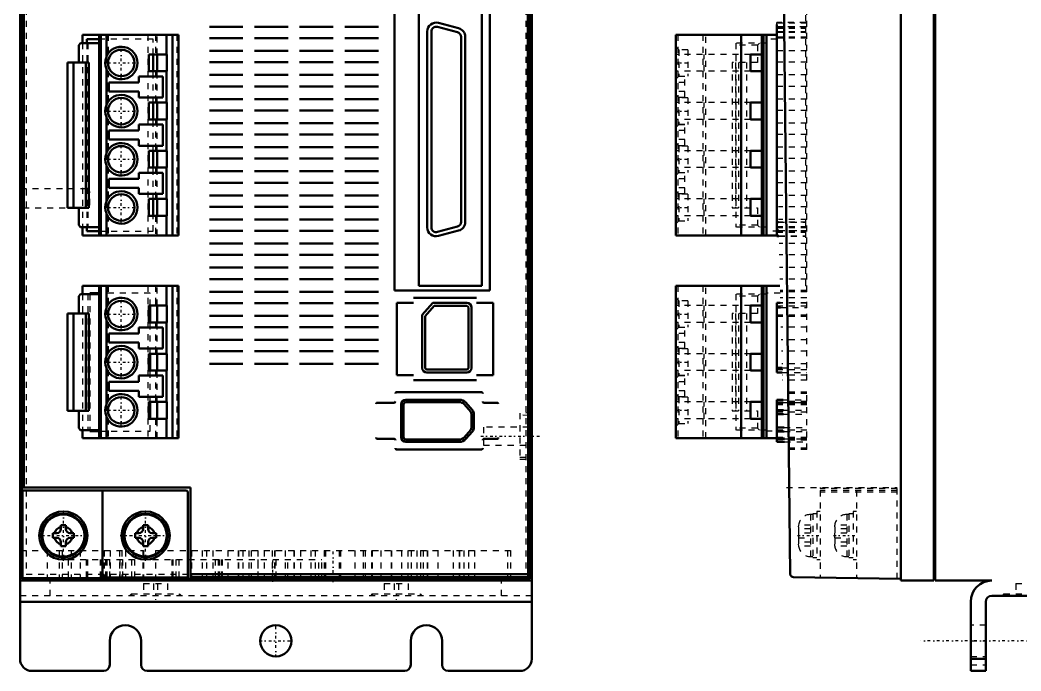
# Model space of a CAD drawing. Header units: millimetres. Extents: x 0 to 333, y 0 to 444.
# Drawn here: x 0 to 166.3, y 246.1 to 354.2 of the extents above; entities that cross this region are included whole.
import ezdxf

# ---------------------------------------------------------------- set-up
doc = ezdxf.new("R2010")
doc.units = ezdxf.units.MM
doc.linetypes.add('Center', pattern=[1.5, 0.45, -0.5, 0.05, -0.5])
doc.linetypes.add('Dashed', pattern=[2, 1, -1])
for name, color, linetype, lineweight in [('AM_4', 7, 'Continuous', 50), ('AM_6', 2, 'Continuous', 35), ('AM_7', 7, 'Center', 25), ('AM_9', 6, 'Dashed', 25)]:
    doc.layers.add(name, color=color, linetype=linetype, lineweight=lineweight)

# ---------------------------------------------------------------- blocks, each defined once
blk = doc.blocks.new('3_MEDLN83SF_0_in_MEDLN83SF_1100')
at = {"layer": 'AM_4'}
for p, q in [((0, 442.09), (0, 248.09)), ((85, 442.09), (85, 248.09)), ((0.3, 428.79), (0.3, 261.38)), ((84.7, 428.79), (84.7, 261.38)), ((0.63, 276.58), (0.64, 403.65)), ((84.36, 403.65), (84.38, 262.17)), ((62.22, 309.29), (62.22, 362.81)), ((78.02, 362.81), (78.02, 309.29)), ((66.25, 362.04), (66.25, 310.04)), ((76.7, 310.04), (76.7, 362.04)), ((37.02, 353.09), (31.45, 353.09)), ((44.52, 353.09), (38.95, 353.09)), ((52.02, 353.09), (46.45, 353.09)), ((59.52, 353.09), (53.95, 353.09)), ((72.67, 352.17), (69.35, 353.07)), ((72.86, 352.84), (69.5, 353.74)), ((10.4, 351.74), (10.4, 350.36)), ((10.4, 351.74), (26.35, 351.74)), ((11.1, 351.04), (11.1, 350.36)), ((13.15, 351.04), (11.1, 351.04)), ((13.15, 351.74), (13.15, 318.44)), ((13.45, 351.74), (13.45, 318.44)), ((14.35, 351.74), (14.35, 348.05)), ((24.33, 351.74), (24.33, 348.49)), ((25.33, 351.74), (25.33, 318.44)), ((26.35, 351.74), (26.35, 318.44)), ((31.45, 351.19), (37.02, 351.19)), ((38.95, 351.19), (44.52, 351.19)), ((46.45, 351.19), (52.02, 351.19)), ((53.95, 351.19), (59.52, 351.19)), ((67.65, 352.32), (67.65, 319.76)), ((68.34, 352.29), (68.34, 319.78)), ((73.26, 320.67), (73.26, 351.4)), ((73.95, 320.66), (73.95, 351.42)), ((9.75, 350.06), (10.05, 350.36)), ((9.75, 347.16), (9.75, 350.06)), ((10.05, 350.36), (13.15, 350.36)), ((24.38, 348.49), (21.38, 348.49)), ((21.38, 348.49), (21.38, 345.69)), ((22.1, 345.69), (22.1, 348.49)), ((22.8, 345.69), (22.8, 348.49)), ((24.38, 345.69), (24.38, 348.49)), ((37.02, 349.09), (31.45, 349.09)), ((44.52, 349.09), (38.95, 349.09)), ((52.02, 349.09), (46.45, 349.09)), ((59.52, 349.09), (53.95, 349.09)), ((7.9, 347.16), (7.9, 323.01)), ((11.45, 347.16), (7.9, 347.16)), ((8.9, 347.16), (8.9, 323.01)), ((10.95, 347.16), (10.95, 323.01)), ((11.45, 347.16), (11.45, 323.01)), ((14.35, 346.12), (14.35, 340.05)), ((31.45, 347.19), (37.02, 347.19)), ((38.95, 347.19), (44.52, 347.19)), ((46.45, 347.19), (52.02, 347.19)), ((53.95, 347.19), (59.52, 347.19)), ((23.73, 344.84), (19.73, 344.84)), ((19.73, 344.84), (19.73, 343.84)), ((21.38, 345.69), (24.38, 345.69)), ((23.73, 341.34), (23.73, 344.84)), ((24.33, 345.69), (24.33, 340.49)), ((37.02, 345.09), (31.45, 345.09)), ((44.52, 345.09), (38.95, 345.09)), ((52.02, 345.09), (46.45, 345.09)), ((59.52, 345.09), (53.95, 345.09)), ((19.73, 343.84), (14.73, 343.84)), ((14.73, 343.84), (14.73, 342.34)), ((31.45, 343.19), (37.02, 343.19)), ((38.95, 343.19), (44.52, 343.19)), ((46.45, 343.19), (52.02, 343.19)), ((53.95, 343.19), (59.52, 343.19)), ((14.73, 342.34), (19.73, 342.34)), ((19.73, 342.34), (19.73, 341.34)), ((19.73, 341.34), (23.73, 341.34)), ((37.02, 341.09), (31.45, 341.09)), ((44.52, 341.09), (38.95, 341.09)), ((52.02, 341.09), (46.45, 341.09)), ((59.52, 341.09), (53.95, 341.09)), ((24.38, 340.49), (21.38, 340.49)), ((21.38, 340.49), (21.38, 337.69)), ((22.1, 337.69), (22.1, 340.49)), ((22.8, 337.69), (22.8, 340.49)), ((24.38, 337.69), (24.38, 340.49)), ((14.35, 338.12), (14.35, 332.05)), ((21.38, 337.69), (24.38, 337.69)), ((24.33, 337.69), (24.33, 332.49)), ((31.45, 339.19), (37.02, 339.19)), ((38.95, 339.19), (44.52, 339.19)), ((46.45, 339.19), (52.02, 339.19)), ((53.95, 339.19), (59.52, 339.19)), ((19.73, 336.84), (19.73, 335.84)), ((23.73, 336.84), (19.73, 336.84)), ((23.73, 333.34), (23.73, 336.84)), ((37.02, 337.09), (31.45, 337.09)), ((44.52, 337.09), (38.95, 337.09)), ((52.02, 337.09), (46.45, 337.09)), ((59.52, 337.09), (53.95, 337.09)), ((19.73, 335.84), (14.73, 335.84)), ((14.73, 335.84), (14.73, 334.34)), ((14.73, 334.34), (19.73, 334.34)), ((19.73, 334.34), (19.73, 333.34)), ((31.45, 335.19), (37.02, 335.19)), ((38.95, 335.19), (44.52, 335.19)), ((46.45, 335.19), (52.02, 335.19)), ((53.95, 335.19), (59.52, 335.19)), ((19.73, 333.34), (23.73, 333.34)), ((37.02, 333.09), (31.45, 333.09)), ((44.52, 333.09), (38.95, 333.09)), ((52.02, 333.09), (46.45, 333.09)), ((59.52, 333.09), (53.95, 333.09)), ((24.38, 332.49), (21.38, 332.49)), ((21.38, 332.49), (21.38, 329.69)), ((22.1, 329.69), (22.1, 332.49)), ((22.8, 329.69), (22.8, 332.49)), ((24.38, 329.69), (24.38, 332.49)), ((31.45, 331.19), (37.02, 331.19)), ((38.95, 331.19), (44.52, 331.19)), ((46.45, 331.19), (52.02, 331.19)), ((53.95, 331.19), (59.52, 331.19)), ((14.35, 330.12), (14.35, 324.05)), ((21.38, 329.69), (24.38, 329.69)), ((24.33, 329.69), (24.33, 324.49)), ((14.73, 327.84), (14.73, 326.34)), ((19.73, 327.84), (14.73, 327.84)), ((23.73, 328.84), (19.73, 328.84)), ((19.73, 328.84), (19.73, 327.84)), ((23.73, 325.34), (23.73, 328.84)), ((37.02, 329.09), (31.45, 329.09)), ((44.52, 329.09), (38.95, 329.09)), ((52.02, 329.09), (46.45, 329.09)), ((59.52, 329.09), (53.95, 329.09)), ((14.73, 326.34), (19.73, 326.34)), ((19.73, 326.34), (19.73, 325.34)), ((31.45, 327.19), (37.02, 327.19)), ((38.95, 327.19), (44.52, 327.19)), ((46.45, 327.19), (52.02, 327.19)), ((53.95, 327.19), (59.52, 327.19)), ((19.73, 325.34), (23.73, 325.34)), ((24.38, 324.49), (21.38, 324.49)), ((21.38, 324.49), (21.38, 321.69)), ((22.1, 321.69), (22.1, 324.49)), ((22.8, 321.69), (22.8, 324.49)), ((24.38, 321.69), (24.38, 324.49)), ((37.02, 325.09), (31.45, 325.09)), ((44.52, 325.09), (38.95, 325.09)), ((52.02, 325.09), (46.45, 325.09)), ((59.52, 325.09), (53.95, 325.09)), ((7.9, 323.01), (11.45, 323.01)), ((9.75, 320.11), (9.75, 323.01)), ((31.45, 323.19), (37.02, 323.19)), ((38.95, 323.19), (44.52, 323.19)), ((46.45, 323.19), (52.02, 323.19)), ((53.95, 323.19), (59.52, 323.19)), ((14.35, 322.12), (14.35, 318.44)), ((21.38, 321.69), (24.38, 321.69)), ((24.33, 321.69), (24.33, 318.44)), ((37.02, 321.09), (31.45, 321.09)), ((44.52, 321.09), (38.95, 321.09)), ((52.02, 321.09), (46.45, 321.09)), ((59.52, 321.09), (53.95, 321.09)), ((10.05, 319.81), (9.75, 320.11)), ((13.15, 319.81), (10.05, 319.81)), ((10.4, 319.81), (10.4, 318.44)), ((11.1, 319.81), (11.1, 319.14)), ((69.35, 319.01), (72.67, 319.9)), ((69.5, 318.34), (72.86, 319.24)), ((10.4, 318.44), (26.35, 318.44)), ((11.1, 319.14), (13.15, 319.14)), ((31.45, 319.19), (37.02, 319.19)), ((38.95, 319.19), (44.52, 319.19)), ((46.45, 319.19), (52.02, 319.19)), ((53.95, 319.19), (59.52, 319.19)), ((37.02, 317.09), (31.45, 317.09)), ((44.52, 317.09), (38.95, 317.09)), ((52.02, 317.09), (46.45, 317.09)), ((59.52, 317.09), (53.95, 317.09)), ((31.45, 315.19), (37.02, 315.19)), ((38.95, 315.19), (44.52, 315.19)), ((46.45, 315.19), (52.02, 315.19)), ((53.95, 315.19), (59.52, 315.19)), ((37.02, 313.09), (31.45, 313.09)), ((44.52, 313.09), (38.95, 313.09)), ((52.02, 313.09), (46.45, 313.09)), ((59.52, 313.09), (53.95, 313.09)), ((31.45, 311.19), (37.02, 311.19)), ((38.95, 311.19), (44.52, 311.19)), ((46.45, 311.19), (52.02, 311.19)), ((53.95, 311.19), (59.52, 311.19)), ((10.4, 310.04), (10.4, 308.66)), ((10.4, 310.04), (26.35, 310.04)), ((13.15, 310.04), (13.15, 284.74)), ((13.45, 310.04), (13.45, 284.74)), ((14.35, 310.04), (14.35, 306.35)), ((24.33, 310.04), (24.33, 306.79)), ((25.33, 310.04), (25.33, 284.74)), ((26.35, 310.04), (26.35, 284.74)), ((78.02, 309.29), (62.22, 309.29)), ((66.25, 310.04), (76.7, 310.04)), ((9.75, 308.36), (10.05, 308.66)), ((9.75, 305.46), (9.75, 308.36)), ((10.05, 308.66), (13.15, 308.66)), ((11.6, 308.84), (11.6, 308.66)), ((11.6, 308.84), (13.15, 308.84)), ((37.02, 309.09), (31.45, 309.09)), ((44.52, 309.09), (38.95, 309.09)), ((52.02, 309.09), (46.45, 309.09)), ((59.52, 309.09), (53.95, 309.09)), ((65.35, 308.09), (75.8, 308.09)), ((24.38, 306.79), (21.38, 306.79)), ((21.38, 306.79), (21.38, 303.99)), ((21.6, 303.99), (21.6, 306.79)), ((22.8, 303.99), (22.8, 306.79)), ((24.38, 303.99), (24.38, 306.79)), ((31.45, 307.19), (37.02, 307.19)), ((38.95, 307.19), (44.52, 307.19)), ((46.45, 307.19), (52.02, 307.19)), ((53.95, 307.19), (59.52, 307.19)), ((62.57, 295.24), (62.57, 307.24)), ((62.57, 307.24), (65.35, 307.24)), ((68.57, 307.24), (66.8, 305.23)), ((68.8, 306.74), (67.3, 305.04)), ((74.2, 307.24), (68.57, 307.24)), ((74.2, 306.74), (68.8, 306.74)), ((74.5, 296.44), (74.5, 306.44)), ((75, 296.44), (75, 306.44)), ((75.8, 307.24), (78.57, 307.24)), ((78.57, 307.24), (78.57, 295.24)), ((7.9, 305.46), (7.9, 289.31)), ((11.45, 305.46), (7.9, 305.46)), ((8.9, 305.46), (8.9, 289.31)), ((10.95, 305.46), (10.95, 289.31)), ((11.45, 305.46), (11.45, 289.31)), ((14.35, 304.42), (14.35, 298.35)), ((37.02, 305.09), (31.45, 305.09)), ((44.52, 305.09), (38.95, 305.09)), ((52.02, 305.09), (46.45, 305.09)), ((59.52, 305.09), (53.95, 305.09)), ((66.8, 305.23), (66.8, 296.44)), ((67.3, 305.04), (67.3, 296.44)), ((23.73, 303.14), (19.73, 303.14)), ((19.73, 303.14), (19.73, 302.14)), ((21.38, 303.99), (24.38, 303.99)), ((23.73, 299.64), (23.73, 303.14)), ((24.33, 303.99), (24.33, 298.79)), ((31.45, 303.19), (37.02, 303.19)), ((38.95, 303.19), (44.52, 303.19)), ((46.45, 303.19), (52.02, 303.19)), ((53.95, 303.19), (59.52, 303.19)), ((19.73, 302.14), (14.73, 302.14)), ((14.73, 302.14), (14.73, 300.64)), ((37.02, 301.09), (31.45, 301.09)), ((44.52, 301.09), (38.95, 301.09)), ((52.02, 301.09), (46.45, 301.09)), ((59.52, 301.09), (53.95, 301.09)), ((14.73, 300.64), (19.73, 300.64)), ((19.73, 300.64), (19.73, 299.64)), ((19.73, 299.64), (23.73, 299.64)), ((24.38, 298.79), (21.38, 298.79)), ((21.38, 298.79), (21.38, 295.99)), ((21.6, 295.99), (21.6, 298.79)), ((22.8, 295.99), (22.8, 298.79)), ((24.38, 295.99), (24.38, 298.79)), ((31.45, 299.19), (37.02, 299.19)), ((38.95, 299.19), (44.52, 299.19)), ((46.45, 299.19), (52.02, 299.19)), ((53.95, 299.19), (59.52, 299.19)), ((14.35, 296.42), (14.35, 290.35)), ((21.38, 295.99), (24.38, 295.99)), ((24.33, 295.99), (24.33, 290.79)), ((37.02, 297.09), (31.45, 297.09)), ((44.52, 297.09), (38.95, 297.09)), ((52.02, 297.09), (46.45, 297.09)), ((59.52, 297.09), (53.95, 297.09)), ((67.6, 296.14), (74.2, 296.14)), ((23.73, 295.14), (19.73, 295.14)), ((19.73, 295.14), (19.73, 294.14)), ((23.73, 291.64), (23.73, 295.14)), ((65.35, 295.24), (62.57, 295.24)), ((75.8, 294.39), (65.35, 294.39)), ((67.6, 295.64), (74.2, 295.64)), ((78.57, 295.24), (75.8, 295.24)), ((19.73, 294.14), (14.73, 294.14)), ((14.73, 294.14), (14.73, 292.64)), ((14.73, 292.64), (19.73, 292.64)), ((19.73, 292.64), (19.73, 291.64)), ((19.73, 291.64), (23.73, 291.64)), ((62.55, 292.39), (76.66, 292.39)), ((73, 291.14), (64.1, 291.14)), ((7.9, 289.31), (11.45, 289.31)), ((9.75, 286.41), (9.75, 289.31)), ((24.38, 290.79), (21.38, 290.79)), ((21.38, 290.79), (21.38, 287.99)), ((21.6, 287.99), (21.6, 290.79)), ((22.8, 287.99), (22.8, 290.79)), ((24.38, 287.99), (24.38, 290.79)), ((59.35, 290.64), (62.15, 290.64)), ((63.3, 290.34), (63.3, 284.94)), ((63.7, 290.34), (63.7, 284.94)), ((73, 290.74), (64.1, 290.74)), ((74.86, 289.12), (73.75, 290.39)), ((75.17, 289.39), (74.05, 290.66)), ((77.06, 290.64), (79.25, 290.64)), ((14.35, 288.42), (14.35, 284.74)), ((21.38, 287.99), (24.38, 287.99)), ((24.33, 287.99), (24.33, 284.74)), ((75, 286.51), (75, 288.76)), ((75.4, 286.51), (75.4, 288.76)), ((10.05, 286.11), (9.75, 286.41)), ((13.15, 286.11), (10.05, 286.11)), ((10.4, 286.11), (10.4, 284.74)), ((11.6, 285.94), (11.6, 286.11)), ((73.75, 284.88), (74.86, 286.15)), ((10.4, 284.74), (26.35, 284.74)), ((11.6, 285.94), (13.15, 285.94)), ((62.15, 284.64), (59.35, 284.64)), ((64.1, 284.54), (73, 284.54)), ((74.05, 284.62), (75.17, 285.89)), ((79.25, 284.64), (77.06, 284.64)), ((76.66, 282.89), (62.55, 282.89)), ((64.1, 284.14), (73, 284.14)), ((0.31, 276.58), (28.32, 276.58)), ((0.31, 276.58), (0.31, 276.08)), ((27.56, 276.08), (0.31, 276.08)), ((0.43, 276.08), (0.43, 261.51)), ((13.71, 276.08), (13.71, 261.51)), ((28.32, 276.58), (28.32, 261.39)), ((27.86, 261.39), (27.86, 275.78)), ((6.8, 270.33), (6.8, 269.68)), ((7.6, 270.33), (6.8, 270.33)), ((7.6, 269.68), (7.6, 270.33)), ((20.46, 270.33), (20.46, 269.68)), ((21.26, 270.33), (20.46, 270.33)), ((21.26, 269.68), (21.26, 270.33)), ((6.1, 268.98), (5.45, 268.98)), ((5.45, 268.98), (5.45, 268.18)), ((5.45, 268.18), (6.1, 268.18)), ((8.95, 268.98), (8.3, 268.98)), ((8.3, 268.18), (8.95, 268.18)), ((8.95, 268.18), (8.95, 268.98)), ((19.76, 268.98), (19.11, 268.98)), ((19.11, 268.98), (19.11, 268.18)), ((19.11, 268.18), (19.76, 268.18)), ((22.61, 268.98), (21.96, 268.98)), ((21.96, 268.18), (22.61, 268.18)), ((22.61, 268.18), (22.61, 268.98)), ((6.8, 267.48), (6.8, 266.83)), ((6.8, 266.83), (7.6, 266.83)), ((7.6, 266.83), (7.6, 267.48)), ((20.46, 267.48), (20.46, 266.83)), ((20.46, 266.83), (21.26, 266.83)), ((21.26, 266.83), (21.26, 267.48)), ((85, 261.09), (0, 261.09)), ((0.3, 261.38), (0.43, 261.51)), ((84.7, 261.38), (0.3, 261.38)), ((0.43, 261.51), (13.71, 261.51)), ((13.71, 261.62), (27.86, 261.62)), ((27.86, 261.39), (28.32, 261.39)), ((84.38, 262.17), (28.32, 262.17)), ((84.39, 261.69), (28.32, 261.69)), ((84.39, 261.69), (84.7, 261.38)), ((85, 257.59), (0, 257.59)), ((14.9, 247.09), (14.9, 251.09)), ((20.1, 251.09), (20.1, 247.09)), ((64.9, 247.09), (64.9, 251.09)), ((70.1, 251.09), (70.1, 247.09)), ((13.9, 246.09), (2, 246.09)), ((63.9, 246.09), (21.1, 246.09)), ((83, 246.09), (71.1, 246.09))]:
    blk.add_line(p, q, dxfattribs=at)
for points in [[(62.35, 292.19), (62.36, 292.25), (62.39, 292.31), (62.44, 292.36), (62.51, 292.38), (62.55, 292.39)], [(76.66, 292.39), (76.73, 292.38), (76.79, 292.34), (76.83, 292.29), (76.86, 292.23), (76.86, 292.19)], [(59.15, 290.44), (59.16, 290.5), (59.19, 290.56), (59.24, 290.61), (59.31, 290.63), (59.35, 290.64)], [(62.35, 290.84), (62.34, 290.77), (62.31, 290.71), (62.26, 290.67), (62.19, 290.64), (62.15, 290.64)], [(77.06, 290.64), (77, 290.65), (76.94, 290.68), (76.89, 290.73), (76.87, 290.79), (76.86, 290.84)], [(79.25, 290.64), (79.32, 290.63), (79.37, 290.59), (79.42, 290.54), (79.45, 290.48), (79.45, 290.44)], [(59.35, 284.64), (59.28, 284.65), (59.23, 284.68), (59.18, 284.73), (59.15, 284.79), (59.15, 284.84)], [(62.15, 284.64), (62.22, 284.63), (62.27, 284.59), (62.32, 284.54), (62.35, 284.48), (62.35, 284.44)], [(76.86, 284.44), (76.87, 284.5), (76.91, 284.56), (76.96, 284.61), (77.02, 284.63), (77.06, 284.64)], [(79.45, 284.84), (79.44, 284.77), (79.41, 284.71), (79.36, 284.67), (79.29, 284.64), (79.25, 284.64)], [(62.55, 282.89), (62.48, 282.9), (62.43, 282.93), (62.38, 282.98), (62.35, 283.04), (62.35, 283.09)], [(76.86, 283.09), (76.85, 283.02), (76.82, 282.96), (76.77, 282.92), (76.71, 282.89), (76.66, 282.89)], [(84.38, 262.17), (84.38, 262.13), (84.38, 262.08), (84.38, 262.04), (84.38, 262), (84.38, 261.96), (84.38, 261.92), (84.39, 261.89), (84.39, 261.85), (84.39, 261.82), (84.39, 261.8), (84.39, 261.77), (84.39, 261.75), (84.39, 261.73), (84.39, 261.72), (84.39, 261.71), (84.39, 261.7), (84.39, 261.69), (84.39, 261.69)]]:
    blk.add_lwpolyline(points, dxfattribs=at)
for centre, radius in [((16.82, 347.08), 2.2), ((16.82, 339.08), 2.2), ((16.82, 331.08), 2.2), ((16.82, 323.08), 2.2), ((16.82, 305.38), 2.2), ((16.82, 297.38), 2.2), ((16.82, 289.38), 2.2), ((7.2, 268.58), 4), ((7.2, 268.58), 3.62), ((7.2, 268.58), 3.5), ((20.86, 268.58), 4), ((20.86, 268.58), 3.62), ((20.86, 268.58), 3.5), ((42.5, 251.09), 2.6)]:
    blk.add_circle(centre, radius, dxfattribs=at)
for centre, radius, start, end in [((69.12, 352.32), 1.47, 75, 180), ((69.14, 352.29), 0.8, 75, 180), ((72.48, 351.42), 1.47, 0, 75), ((72.46, 351.4), 0.8, 0, 75), ((16.82, 347.08), 2.7, 203.9254, 156.0746), ((16.82, 347.08), 2.65, 158.6416, 201.3584), ((16.82, 339.08), 2.7, 203.9254, 156.0746), ((16.82, 339.08), 2.65, 158.6416, 201.3584), ((16.82, 331.08), 2.7, 203.9254, 156.0746), ((16.82, 331.08), 2.65, 158.6416, 201.3584), ((16.82, 323.08), 2.7, 203.9254, 156.0746), ((16.82, 323.08), 2.65, 158.6416, 201.3584), ((69.12, 319.76), 1.47, 180, 285), ((69.14, 319.78), 0.8, 180, 285), ((72.46, 320.67), 0.8, 285, 0), ((72.48, 320.66), 1.47, 285, 0), ((16.82, 305.38), 2.7, 203.9254, 156.0746), ((16.82, 305.38), 2.65, 158.6416, 201.3584), ((74.2, 306.44), 0.8, 0, 90), ((74.2, 306.44), 0.3, 0, 90), ((16.82, 297.38), 2.7, 203.9254, 156.0746), ((16.82, 297.38), 2.65, 158.6416, 201.3584), ((67.6, 296.44), 0.8, 180, 270), ((67.6, 296.44), 0.3, 180, 270), ((74.2, 296.44), 0.3, 270, 0), ((74.2, 296.44), 0.8, 270, 0), ((16.82, 289.38), 2.7, 203.9254, 156.0746), ((64.1, 290.34), 0.8, 90, 180), ((73, 289.74), 1.4, 41.159, 90), ((16.82, 289.38), 2.65, 158.6416, 201.3584), ((64.1, 290.34), 0.4, 90, 180), ((73, 289.74), 1, 41.159, 90), ((74.45, 288.76), 0.95, 0, 41.159), ((74.45, 288.76), 0.55, 0, 41.159), ((74.45, 286.51), 0.55, 318.841, 0), ((74.45, 286.51), 0.95, 318.841, 0), ((64.1, 284.94), 0.8, 180, 270), ((64.1, 284.94), 0.4, 180, 270), ((73, 285.54), 1, 270, 318.841), ((73, 285.54), 1.4, 270, 318.841), ((27.56, 275.78), 0.3, 0, 90), ((28.12, 276.38), 0.2, 0, 90), ((7.2, 268.58), 1.5, 105.466, 164.534), ((6.1, 269.68), 0.7, 270, 0), ((7.2, 268.58), 1.5, 15.466, 74.534), ((8.3, 269.68), 0.7, 180, 270), ((20.86, 268.58), 1.5, 105.466, 164.534), ((19.76, 269.68), 0.7, 270, 0), ((20.86, 268.58), 1.5, 15.466, 74.534), ((21.96, 269.68), 0.7, 180, 270), ((7.2, 268.58), 1.5, 195.466, 254.534), ((6.1, 267.48), 0.7, 0, 90), ((8.3, 267.48), 0.7, 90, 180), ((7.2, 268.58), 1.5, 285.466, 344.534), ((20.86, 268.58), 1.5, 195.466, 254.534), ((19.76, 267.48), 0.7, 0, 90), ((21.96, 267.48), 0.7, 90, 180), ((20.86, 268.58), 1.5, 285.466, 344.534), ((17.5, 251.09), 2.6, 0, 180), ((67.5, 251.09), 2.6, 0, 180), ((2, 248.09), 2, 180, 270), ((83, 248.09), 2, 270, 0), ((13.9, 247.09), 1, 270, 0), ((21.1, 247.09), 1, 180, 270), ((63.9, 247.09), 1, 270, 0), ((71.1, 247.09), 1, 180, 270)]:
    blk.add_arc(centre, radius, start, end, dxfattribs=at)
at = {"layer": 'AM_7'}
for p, q in [((16.82, 344.25), (16.82, 349.92)), ((13.98, 347.08), (19.65, 347.08)), ((16.82, 336.25), (16.82, 341.92)), ((13.98, 339.08), (19.65, 339.08)), ((16.82, 328.25), (16.82, 333.92)), ((13.98, 331.08), (19.65, 331.08)), ((16.82, 320.25), (16.82, 325.92)), ((13.98, 323.08), (19.65, 323.08)), ((16.82, 302.55), (16.82, 308.22)), ((13.98, 305.38), (19.65, 305.38)), ((16.82, 294.55), (16.82, 300.22)), ((13.98, 297.38), (19.65, 297.38)), ((16.82, 286.55), (16.82, 292.22)), ((13.98, 289.38), (19.65, 289.38)), ((76.55, 285.09), (86.45, 285.09)), ((7.2, 264.38), (7.2, 272.78)), ((20.86, 264.38), (20.86, 272.78)), ((3, 268.58), (11.4, 268.58)), ((16.66, 268.58), (25.06, 268.58)), ((52, 260.84), (52, 266.34)), ((42.01, 260.91), (42.01, 264.76)), ((22.5, 258.95), (22.5, 257.52)), ((62.5, 258.95), (62.5, 257.52)), ((42.5, 248.36), (42.5, 253.82)), ((39.77, 251.09), (45.23, 251.09))]:
    blk.add_line(p, q, dxfattribs=at)
at = {"layer": 'AM_9'}
for p, q in [((84.5, 429.09), (84.5, 261.09)), ((84.86, 429.09), (84.86, 261.09)), ((1, 428.09), (1, 262.09)), ((84, 428.09), (84, 262.09)), ((22.1, 351.04), (13.15, 351.04)), ((14.65, 351.74), (14.65, 318.44)), ((21.25, 351.74), (21.25, 318.44)), ((22.1, 348.49), (22.1, 351.04)), ((22.51, 351.74), (22.51, 348.49)), ((22.8, 348.49), (22.8, 351.74)), ((26.05, 351.74), (26.05, 318.44)), ((10.4, 350.36), (10.4, 319.81)), ((11.1, 350.36), (11.1, 319.81)), ((11.25, 350.36), (11.25, 319.81)), ((14.35, 348.01), (14.35, 346.15)), ((22.1, 340.49), (22.1, 345.69)), ((22.51, 345.69), (22.51, 340.49)), ((22.8, 340.49), (22.8, 345.69)), ((14.35, 340.01), (14.35, 338.15)), ((22.1, 332.49), (22.1, 337.69)), ((22.51, 337.69), (22.51, 332.49)), ((22.8, 332.49), (22.8, 337.69)), ((14.35, 332.01), (14.35, 330.15)), ((22.1, 324.49), (22.1, 329.69)), ((22.51, 329.69), (22.51, 324.49)), ((22.8, 324.49), (22.8, 329.69)), ((11.07, 326.19), (0.5, 326.19)), ((11.57, 323.49), (11.57, 325.69)), ((0.5, 322.99), (11.07, 322.99)), ((14.35, 324.01), (14.35, 322.15)), ((22.1, 319.14), (22.1, 321.69)), ((22.51, 321.69), (22.51, 318.44)), ((22.8, 318.44), (22.8, 321.69)), ((13.15, 319.14), (22.1, 319.14)), ((14.65, 310.04), (14.65, 284.74)), ((21.25, 310.04), (21.25, 284.74)), ((22.51, 310.04), (22.51, 306.79)), ((22.8, 306.79), (22.8, 310.04)), ((26.05, 310.04), (26.05, 284.74)), ((10.4, 308.66), (10.4, 286.11)), ((11.25, 308.66), (11.25, 286.11)), ((11.6, 308.66), (11.6, 286.11)), ((21.6, 308.84), (13.15, 308.84)), ((21.6, 306.79), (21.6, 308.84)), ((14.35, 306.31), (14.35, 304.45)), ((21.6, 298.79), (21.6, 303.99)), ((22.51, 303.99), (22.51, 298.79)), ((22.8, 298.79), (22.8, 303.99)), ((14.35, 298.31), (14.35, 296.45)), ((21.6, 290.79), (21.6, 295.99)), ((22.51, 295.99), (22.51, 290.79)), ((22.8, 290.79), (22.8, 295.99)), ((14.35, 290.31), (14.35, 288.45)), ((21.6, 285.94), (21.6, 287.99)), ((22.51, 287.99), (22.51, 284.74)), ((22.8, 284.74), (22.8, 287.99)), ((85, 288.96), (83, 288.89)), ((83, 288.89), (83, 281.29)), ((84.5, 288.54), (83, 288.57)), ((85, 288.02), (84.5, 288.54)), ((84.5, 288.54), (84.5, 281.63)), ((84.5, 286.59), (77, 286.59)), ((77, 286.59), (77, 283.59)), ((85, 287.09), (84.5, 286.59)), ((13.15, 285.94), (21.6, 285.94)), ((77, 283.59), (84.5, 283.59)), ((84.5, 283.59), (85, 283.09)), ((83, 281.6), (84.5, 281.63)), ((83, 281.29), (85, 281.22)), ((84.5, 281.63), (85, 282.15)), ((0, 266.09), (20.5, 266.09)), ((4.5, 266.09), (4.5, 261.09)), ((6.5, 266.09), (6.5, 261.09)), ((7, 266.09), (7, 261.09)), ((8.5, 266.09), (8.5, 261.09)), ((10, 266.09), (10, 261.09)), ((14, 266.09), (14, 261.09)), ((15, 266.09), (15, 261.09)), ((16.5, 266.09), (16.5, 261.09)), ((16.9, 266.09), (16.9, 261.09)), ((17.5, 266.09), (17.5, 261.09)), ((20.4, 266.09), (20.4, 261.09)), ((20.5, 266.09), (20.5, 261.09)), ((22.52, 266.09), (22.52, 261.09)), ((22.52, 266.09), (81.48, 266.09)), ((28.53, 261.09), (28.53, 266.09)), ((30.27, 266.09), (30.27, 261.09)), ((31.04, 261.09), (31.04, 266.09)), ((32.04, 266.09), (32.04, 261.09)), ((34.52, 266.09), (34.52, 261.09)), ((36.29, 266.09), (36.29, 261.09)), ((36.29, 261.09), (36.29, 266.09)), ((37.05, 261.09), (37.05, 266.09)), ((38.06, 261.09), (38.06, 266.09)), ((38.4, 266.09), (38.4, 261.09)), ((39.56, 261.09), (39.56, 266.09)), ((40.55, 266.09), (40.55, 261.09)), ((41.9, 266.09), (41.9, 261.09)), ((42.31, 261.09), (42.31, 266.09)), ((42.32, 266.09), (42.32, 261.09)), ((44.09, 261.09), (44.09, 266.09)), ((45.5, 266.09), (45.5, 261.09)), ((45.62, 261.09), (45.62, 266.09)), ((46.61, 266.09), (46.61, 261.09)), ((48.37, 261.09), (48.37, 266.09)), ((49, 266.09), (49, 261.09)), ((50.5, 266.09), (50.5, 261.09)), ((50.75, 266.09), (50.75, 261.09)), ((53, 266.09), (53, 261.09)), ((53.25, 266.09), (53.25, 261.09)), ((55.63, 266.09), (55.63, 261.09)), ((57, 266.09), (57, 261.09)), ((57.39, 261.09), (57.39, 266.09)), ((58.38, 266.09), (58.38, 261.09)), ((58.5, 266.09), (58.5, 261.09)), ((59.91, 266.09), (59.91, 261.09)), ((61.68, 261.09), (61.68, 266.09)), ((61.69, 266.09), (61.69, 261.09)), ((63.45, 261.09), (63.45, 266.09)), ((64.44, 266.09), (64.44, 261.09)), ((65, 266.09), (65, 261.09)), ((65.94, 266.09), (65.94, 261.09)), ((66.5, 266.09), (66.5, 261.09)), ((66.95, 266.09), (66.95, 261.09)), ((67.71, 261.09), (67.71, 266.09)), ((67.71, 266.09), (67.71, 261.09)), ((69.48, 261.09), (69.48, 266.09)), ((71.96, 266.09), (71.96, 261.09)), ((72.96, 266.09), (72.96, 261.09)), ((73, 266.09), (73, 261.09)), ((73.73, 266.09), (73.73, 261.09)), ((74.5, 266.09), (74.5, 261.09)), ((75.47, 266.09), (75.47, 261.09)), ((81, 266.09), (81, 261.09)), ((81.48, 266.09), (81.48, 261.09)), ((8, 264.59), (8, 261.09)), ((8, 264.59), (50.16, 264.59)), ((11, 264.59), (11, 261.09)), ((11.2, 264.59), (11.2, 261.09)), ((11.23, 264.59), (11.23, 261.09)), ((13.3, 264.59), (13.3, 261.09)), ((13.5, 264.59), (13.5, 261.09)), ((13.7, 264.59), (13.7, 261.09)), ((14.19, 264.59), (14.19, 261.09)), ((14.2, 264.59), (14.2, 261.09)), ((14.4, 264.59), (14.4, 261.09)), ((14.88, 264.59), (14.88, 261.09)), ((16.56, 264.59), (16.56, 261.09)), ((17, 264.59), (17, 261.09)), ((18.52, 264.59), (18.52, 261.09)), ((19, 264.59), (19, 261.09)), ((25.2, 264.59), (25.2, 261.09)), ((25.21, 264.59), (25.21, 261.09)), ((25.4, 264.59), (25.4, 261.09)), ((25.9, 264.59), (25.9, 261.09)), ((26.4, 264.59), (26.4, 261.09)), ((32.4, 264.59), (32.4, 261.09)), ((32.9, 264.59), (32.9, 261.09)), ((33.1, 264.59), (33.1, 261.09)), ((33.4, 264.59), (33.4, 261.09)), ((33.6, 264.59), (33.6, 261.09)), ((39.51, 264.59), (39.51, 261.09)), ((42.48, 264.59), (42.48, 261.09)), ((42.5, 264.59), (42.5, 261.09)), ((44.51, 261.09), (44.51, 264.59)), ((49.66, 261.09), (49.66, 264.59)), ((50.16, 261.09), (50.16, 264.59)), ((84, 262.09), (1, 262.09)), ((5, 258.59), (5, 261.09)), ((80, 258.59), (80, 261.09)), ((20.5, 260.59), (20.5, 258.59)), ((20.5, 260.59), (24.5, 260.59)), ((22.15, 260.59), (22.15, 258.59)), ((22.85, 260.59), (22.85, 258.59)), ((24.5, 260.59), (24.5, 258.59)), ((60.5, 260.59), (60.5, 258.59)), ((60.5, 260.59), (64.5, 260.59)), ((62.15, 260.59), (62.15, 258.59)), ((62.85, 260.59), (62.85, 258.59)), ((64.5, 260.59), (64.5, 258.59)), ((85, 258.59), (0, 258.59)), ((18.5, 258.89), (18.2, 258.59)), ((18.5, 258.89), (18.5, 258.59)), ((18.5, 258.89), (26.5, 258.89)), ((26.5, 258.59), (26.5, 258.89)), ((26.8, 258.59), (26.5, 258.89)), ((58.5, 258.89), (58.2, 258.59)), ((58.5, 258.89), (58.5, 258.59)), ((58.5, 258.89), (66.5, 258.89)), ((66.5, 258.59), (66.5, 258.89)), ((66.8, 258.59), (66.5, 258.89))]:
    blk.add_line(p, q, dxfattribs=at)
for centre, start, end in [((0.5, 326.69), 180, 270), ((11.07, 325.69), 0, 90), ((0.5, 322.49), 90, 180), ((11.07, 323.49), 270, 0)]:
    blk.add_arc(centre, 0.5, start, end, dxfattribs=at)
at = {"layer": 'AM_6', "flags": 8}
for tag, p in [('NN', (91.45, 444.09)), ('NT', (91.45, 443.59)), ('NB', (91.45, 443.09)), ('NBSYN', (91.45, 442.59)), ('LINA', (91.45, 442.09)), ('CNSORDERNO', (91.45, 441.59)), ('F', (91.45, 441.09)), ('MC', (91.45, 440.59)), ('COMPANY', (91.45, 439.09)), ('PSV', (91.45, 440.09)), ('ES', (91.45, 439.59))]:
    blk.add_attdef(tag, p, '', height=0.5, dxfattribs=at)
blk = doc.blocks.new('4_MEDLN83SF_2_in_MEDLN83SF_1100')
at = {"layer": 'AM_4'}
for p, q in [((146.32, 429.09), (146.32, 261.09)), ((151.82, 261.09), (151.82, 429.09)), ((152.02, 429.09), (152.02, 261.09)), ((126.39, 403.65), (127.95, 262.17)), ((125.72, 318.29), (125.72, 353.48)), ((108.92, 351.74), (125.72, 351.74)), ((108.92, 351.74), (108.92, 318.44)), ((119.8, 351.74), (119.8, 318.44)), ((123.22, 351.74), (123.22, 318.44)), ((123.52, 351.74), (123.52, 318.44)), ((124.02, 318.44), (124.02, 351.74)), ((125.72, 351.42), (125.72, 351.42)), ((121.35, 345.69), (121.35, 348.49)), ((121.35, 348.49), (123.22, 348.49)), ((123.22, 345.69), (121.35, 345.69)), ((121.35, 337.69), (121.35, 340.49)), ((121.35, 340.49), (123.22, 340.49)), ((123.22, 337.69), (121.35, 337.69)), ((121.35, 329.69), (121.35, 332.49)), ((121.35, 332.49), (123.22, 332.49)), ((123.22, 329.69), (121.35, 329.69)), ((121.35, 321.69), (121.35, 324.49)), ((121.35, 324.49), (123.22, 324.49)), ((123.22, 321.69), (121.35, 321.69)), ((125.72, 320.66), (126.01, 320.66)), ((125.72, 319.24), (126.03, 319.24)), ((108.92, 318.44), (125.72, 318.44)), ((125.72, 318.34), (126.05, 318.34)), ((125.72, 318.29), (126.05, 318.29)), ((108.92, 310.04), (108.92, 284.74)), ((108.92, 310.04), (126.23, 310.04)), ((119.8, 310.04), (119.8, 284.74)), ((123.22, 310.04), (123.22, 284.74)), ((123.52, 310.04), (123.52, 284.74)), ((124.02, 284.74), (124.02, 310.04)), ((121.35, 303.99), (121.35, 306.79)), ((121.35, 306.79), (123.22, 306.79)), ((125.72, 307.24), (126.29, 307.24)), ((125.72, 295.64), (125.72, 307.24)), ((125.72, 306.44), (126.31, 306.44)), ((123.22, 303.99), (121.35, 303.99)), ((121.35, 295.99), (121.35, 298.79)), ((121.35, 298.79), (123.22, 298.79)), ((123.22, 295.99), (121.35, 295.99)), ((125.72, 296.44), (126.59, 296.44)), ((125.72, 295.64), (126.62, 295.64)), ((125.72, 291.14), (126.76, 291.14)), ((125.72, 284.14), (125.72, 291.14)), ((121.35, 287.99), (121.35, 290.79)), ((121.35, 290.79), (123.22, 290.79)), ((125.72, 290.66), (126.78, 290.66)), ((125.72, 289.39), (126.82, 289.39)), ((123.22, 287.99), (121.35, 287.99)), ((125.72, 288.76), (126.84, 288.76)), ((125.72, 286.51), (126.92, 286.51)), ((108.92, 284.74), (125.72, 284.74)), ((125.72, 285.89), (126.94, 285.89)), ((125.72, 284.62), (126.99, 284.62)), ((125.72, 284.14), (127.01, 284.14)), ((128.44, 261.69), (146.32, 261.38)), ((146.32, 261.09), (151.82, 261.09)), ((151.82, 262.09), (152.02, 262.09)), ((152.02, 261.09), (161.42, 261.09)), ((174.92, 258.59), (161.42, 258.59)), ((157.92, 257.59), (157.92, 246.09)), ((160.42, 246.09), (160.42, 257.59)), ((157.92, 248.09), (160.42, 248.09)), ((157.92, 246.09), (160.42, 246.09))]:
    blk.add_line(p, q, dxfattribs=at)
blk.add_lwpolyline([(127.95, 262.17), (127.95, 262.13), (127.96, 262.08), (127.97, 262.04), (127.99, 262), (128.01, 261.96), (128.03, 261.92), (128.05, 261.89), (128.08, 261.85), (128.11, 261.82), (128.15, 261.8), (128.18, 261.77), (128.22, 261.75), (128.26, 261.73), (128.3, 261.72), (128.34, 261.71), (128.39, 261.7), (128.43, 261.69), (128.44, 261.69)], dxfattribs=at)
for radius in [3.5, 1]:
    blk.add_arc((161.42, 257.59), radius, 90, 180, dxfattribs=at)
at = {"layer": 'AM_7'}
for p, q in [((108.82, 347.08), (111.02, 347.08)), ((108.82, 339.08), (111.02, 339.08)), ((108.82, 331.08), (111.02, 331.08)), ((108.82, 323.08), (111.02, 323.08)), ((108.82, 305.38), (111.02, 305.38)), ((108.82, 297.38), (111.02, 297.38)), ((108.82, 289.38), (111.02, 289.38)), ((129.14, 268.58), (133.1, 268.58)), ((135.14, 268.58), (139.1, 268.58)), ((332.54, 251.09), (149.61, 251.09))]:
    blk.add_line(p, q, dxfattribs=at)
at = {"layer": 'AM_9'}
for p, q in [((130.72, 309.09), (130.72, 396.47)), ((130.52, 310.04), (130.52, 362.04)), ((125.72, 353.48), (125.72, 353.79)), ((130.52, 353.79), (125.72, 353.79)), ((125.72, 353.74), (130.52, 353.74)), ((130.72, 353.09), (125.72, 353.09)), ((130.52, 353.09), (125.72, 353.09)), ((125.72, 353.07), (130.52, 353.07)), ((125.72, 352.84), (130.52, 352.84)), ((108.97, 351.74), (108.97, 318.44)), ((109.27, 351.74), (109.27, 318.44)), ((113.42, 351.74), (113.42, 318.44)), ((113.92, 318.44), (113.92, 351.74)), ((119.68, 351.74), (119.68, 318.44)), ((125.72, 351.04), (124.02, 351.04)), ((125.72, 352.32), (130.52, 352.32)), ((125.72, 352.29), (130.52, 352.29)), ((125.72, 352.17), (130.52, 352.17)), ((125.72, 351.42), (130.52, 351.42)), ((125.72, 351.4), (130.52, 351.4)), ((130.72, 351.19), (125.72, 351.19)), ((109.42, 349.28), (108.92, 349.78)), ((110.92, 349.28), (109.42, 349.28)), ((109.42, 349.28), (109.42, 344.88)), ((110.92, 349.28), (110.92, 344.88)), ((118.92, 350.36), (118.92, 319.81)), ((124.02, 350.36), (118.92, 350.36)), ((122.52, 350.06), (118.92, 350.06)), ((122.82, 350.36), (122.52, 350.06)), ((122.52, 350.06), (122.52, 347.16)), ((121.35, 348.49), (108.92, 348.49)), ((113.64, 345.69), (113.64, 348.49)), ((130.72, 349.09), (125.73, 349.09)), ((122.52, 347.16), (118.32, 347.16)), ((118.32, 347.16), (118.32, 323.01)), ((118.82, 347.16), (118.82, 323.01)), ((119.32, 347.16), (119.32, 323.01)), ((120.67, 347.16), (120.67, 323.01)), ((130.72, 347.19), (125.73, 347.19)), ((121.35, 345.69), (108.92, 345.69)), ((108.92, 344.38), (109.42, 344.88)), ((110.42, 344.84), (108.92, 344.84)), ((109.42, 344.88), (110.92, 344.88)), ((110.42, 341.34), (110.42, 344.84)), ((130.72, 345.09), (125.74, 345.09)), ((110.42, 343.84), (108.92, 343.84)), ((130.72, 343.19), (125.75, 343.19)), ((110.42, 342.34), (108.92, 342.34)), ((109.42, 341.28), (108.92, 341.78)), ((110.42, 341.34), (108.92, 341.34)), ((110.92, 341.28), (109.42, 341.28)), ((109.42, 341.28), (109.42, 336.88)), ((110.92, 341.28), (110.92, 336.88)), ((130.72, 341.09), (125.76, 341.09)), ((121.35, 340.49), (108.92, 340.49)), ((113.64, 337.69), (113.64, 340.49)), ((121.35, 337.69), (108.92, 337.69)), ((130.72, 339.19), (125.78, 339.19)), ((108.92, 336.38), (109.42, 336.88)), ((110.42, 336.84), (108.92, 336.84)), ((109.42, 336.88), (110.92, 336.88)), ((110.42, 333.34), (110.42, 336.84)), ((130.72, 337.09), (125.79, 337.09)), ((110.42, 335.84), (108.92, 335.84)), ((110.42, 334.34), (108.92, 334.34)), ((130.72, 335.19), (125.81, 335.19)), ((109.42, 333.28), (108.92, 333.78)), ((110.42, 333.34), (108.92, 333.34)), ((110.92, 333.28), (109.42, 333.28)), ((109.42, 333.28), (109.42, 328.88)), ((110.92, 333.28), (110.92, 328.88)), ((130.72, 333.09), (125.83, 333.09)), ((121.35, 332.49), (108.92, 332.49)), ((113.64, 329.69), (113.64, 332.49)), ((130.72, 331.19), (125.85, 331.19)), ((121.35, 329.69), (108.92, 329.69)), ((108.92, 328.38), (109.42, 328.88)), ((110.42, 328.84), (108.92, 328.84)), ((110.42, 327.84), (108.92, 327.84)), ((109.42, 328.88), (110.92, 328.88)), ((110.42, 325.34), (110.42, 328.84)), ((130.72, 329.09), (125.88, 329.09)), ((110.42, 326.34), (108.92, 326.34)), ((130.72, 327.19), (125.91, 327.19)), ((109.42, 325.28), (108.92, 325.78)), ((110.42, 325.34), (108.92, 325.34)), ((121.35, 324.49), (108.92, 324.49)), ((110.92, 325.28), (109.42, 325.28)), ((109.42, 325.28), (109.42, 320.88)), ((110.92, 325.28), (110.92, 320.88)), ((113.64, 321.69), (113.64, 324.49)), ((130.72, 325.09), (125.94, 325.09)), ((118.32, 323.01), (122.52, 323.01)), ((122.52, 323.01), (122.52, 320.11)), ((130.72, 323.19), (125.97, 323.19)), ((121.35, 321.69), (108.92, 321.69)), ((130.72, 321.09), (126, 321.09)), ((108.92, 320.38), (109.42, 320.88)), ((109.42, 320.88), (110.92, 320.88)), ((122.52, 320.11), (118.92, 320.11)), ((124.02, 319.81), (118.92, 319.81)), ((122.52, 320.11), (122.82, 319.81)), ((125.72, 320.67), (130.52, 320.67)), ((125.72, 319.9), (130.52, 319.9)), ((125.72, 319.78), (130.52, 319.78)), ((125.72, 319.76), (130.52, 319.76)), ((126.01, 320.66), (130.52, 320.66)), ((126.03, 319.24), (130.52, 319.24)), ((126.04, 319.14), (124.02, 319.14)), ((125.72, 319.01), (130.52, 319.01)), ((125.72, 318.98), (130.52, 318.98)), ((126.05, 318.44), (125.72, 318.44)), ((130.72, 319.19), (126.04, 319.19)), ((126.05, 318.34), (130.52, 318.34)), ((126.05, 318.29), (130.52, 318.29)), ((130.72, 317.09), (126.08, 317.09)), ((130.72, 315.19), (126.11, 315.19)), ((130.72, 313.09), (126.16, 313.09)), ((130.72, 311.19), (126.2, 311.19)), ((108.97, 310.04), (108.97, 284.74)), ((109.27, 310.04), (109.27, 284.74)), ((113.42, 310.04), (113.42, 284.74)), ((113.92, 284.74), (113.92, 310.04)), ((119.68, 310.04), (119.68, 284.74)), ((130.72, 309.29), (126.24, 309.29)), ((130.52, 310.04), (130.72, 310.04)), ((109.42, 307.58), (108.92, 308.08)), ((118.92, 308.66), (118.92, 286.11)), ((124.02, 308.66), (118.92, 308.66)), ((122.52, 308.36), (118.92, 308.36)), ((122.82, 308.66), (122.52, 308.36)), ((122.52, 308.36), (122.52, 305.46)), ((126.25, 308.84), (124.02, 308.84)), ((130.72, 309.09), (126.25, 309.09)), ((130.72, 308.09), (126.27, 308.09)), ((130.72, 294.39), (130.72, 308.09)), ((121.35, 306.79), (108.92, 306.79)), ((110.92, 307.58), (109.42, 307.58)), ((109.42, 307.58), (109.42, 303.18)), ((110.92, 307.58), (110.92, 303.18)), ((113.64, 303.99), (113.64, 306.79)), ((125.72, 306.74), (130.72, 306.74)), ((130.72, 307.24), (126.29, 307.24)), ((130.72, 307.19), (126.29, 307.19)), ((126.31, 306.44), (130.72, 306.44)), ((122.52, 305.46), (118.32, 305.46)), ((118.32, 305.46), (118.32, 289.31)), ((118.82, 305.46), (118.82, 289.31)), ((119.32, 305.46), (119.32, 289.31)), ((120.67, 305.46), (120.67, 289.31)), ((125.72, 305.23), (130.72, 305.23)), ((125.72, 305.04), (130.72, 305.04)), ((130.72, 305.09), (126.35, 305.09)), ((121.35, 303.99), (108.92, 303.99)), ((108.92, 302.68), (109.42, 303.18)), ((110.42, 303.14), (108.92, 303.14)), ((109.42, 303.18), (110.92, 303.18)), ((110.42, 299.64), (110.42, 303.14)), ((130.72, 303.19), (126.4, 303.19)), ((110.42, 302.14), (108.92, 302.14)), ((130.72, 301.09), (126.45, 301.09)), ((110.42, 300.64), (108.92, 300.64)), ((109.42, 299.58), (108.92, 300.08)), ((110.42, 299.64), (108.92, 299.64)), ((110.92, 299.58), (109.42, 299.58)), ((109.42, 299.58), (109.42, 295.18)), ((110.92, 299.58), (110.92, 295.18)), ((121.35, 298.79), (108.92, 298.79)), ((113.64, 295.99), (113.64, 298.79)), ((130.72, 299.19), (126.51, 299.19)), ((121.35, 295.99), (108.92, 295.99)), ((125.72, 296.14), (130.72, 296.14)), ((130.72, 297.09), (126.57, 297.09)), ((126.59, 296.44), (130.72, 296.44)), ((108.92, 294.68), (109.42, 295.18)), ((110.42, 295.14), (108.92, 295.14)), ((109.42, 295.18), (110.92, 295.18)), ((110.42, 291.64), (110.42, 295.14)), ((126.62, 295.64), (130.72, 295.64)), ((130.72, 295.24), (126.63, 295.24)), ((130.72, 294.39), (126.65, 294.39)), ((110.42, 294.14), (108.92, 294.14)), ((110.42, 292.64), (108.92, 292.64)), ((109.42, 291.58), (108.92, 292.08)), ((110.42, 291.64), (108.92, 291.64)), ((110.92, 291.58), (109.42, 291.58)), ((109.42, 291.58), (109.42, 287.18)), ((110.92, 291.58), (110.92, 287.18)), ((130.72, 292.39), (126.72, 292.39)), ((130.72, 292.19), (126.72, 292.19)), ((126.76, 291.14), (130.72, 291.14)), ((130.72, 282.89), (130.72, 292.39)), ((121.35, 290.79), (108.92, 290.79)), ((113.64, 287.99), (113.64, 290.79)), ((118.32, 289.31), (122.52, 289.31)), ((122.52, 289.31), (122.52, 286.41)), ((125.72, 290.74), (130.72, 290.74)), ((125.72, 290.39), (130.72, 290.39)), ((125.72, 290.34), (130.72, 290.34)), ((130.72, 290.84), (126.77, 290.84)), ((126.78, 290.66), (130.72, 290.66)), ((130.72, 290.64), (126.78, 290.64)), ((130.72, 290.44), (126.78, 290.44)), ((126.82, 289.39), (130.72, 289.39)), ((121.35, 287.99), (108.92, 287.99)), ((125.72, 289.12), (130.72, 289.12)), ((126.84, 288.76), (130.72, 288.76)), ((108.92, 286.68), (109.42, 287.18)), ((109.42, 287.18), (110.92, 287.18)), ((122.52, 286.41), (118.92, 286.41)), ((124.02, 286.11), (118.92, 286.11)), ((122.52, 286.41), (122.82, 286.11)), ((125.72, 286.15), (130.72, 286.15)), ((126.92, 286.51), (130.72, 286.51)), ((126.94, 285.94), (124.02, 285.94)), ((125.72, 284.94), (130.72, 284.94)), ((125.72, 284.88), (130.72, 284.88)), ((126.98, 284.74), (125.72, 284.74)), ((125.72, 284.54), (130.72, 284.54)), ((126.94, 285.89), (130.72, 285.89)), ((130.72, 284.84), (126.98, 284.84)), ((130.72, 284.64), (126.99, 284.64)), ((126.99, 284.62), (130.72, 284.62)), ((130.72, 284.44), (126.99, 284.44)), ((127.01, 284.14), (130.72, 284.14)), ((130.72, 283.09), (127.05, 283.09)), ((130.72, 282.89), (127.05, 282.89)), ((127.3, 276.58), (145.72, 276.58)), ((132.92, 276.58), (132.92, 276.38)), ((145.72, 276.38), (132.92, 276.38)), ((132.92, 276.08), (132.92, 261.62)), ((145.72, 276.08), (132.92, 276.08)), ((138.92, 276.08), (138.92, 261.51)), ((145.72, 261.39), (145.72, 276.58)), ((145.72, 275.78), (132.92, 275.78)), ((131.67, 272.08), (131.32, 272.08)), ((131.32, 272.08), (131.32, 265.08)), ((132.37, 272.2), (131.67, 272.2)), ((131.67, 272.2), (131.67, 264.96)), ((132.92, 272.58), (132.37, 272.58)), ((132.37, 272.58), (132.37, 264.58)), ((137.67, 272.08), (137.32, 272.08)), ((137.32, 272.08), (137.32, 265.08)), ((138.37, 272.2), (137.67, 272.2)), ((137.67, 272.2), (137.67, 264.96)), ((138.92, 272.58), (138.37, 272.58)), ((138.37, 272.58), (138.37, 264.58)), ((129.32, 270.02), (129.34, 270.33)), ((129.32, 270.02), (129.32, 268.98)), ((131.32, 269.68), (129.32, 269.68)), ((131.32, 270.33), (129.34, 270.33)), ((135.32, 270.02), (135.34, 270.33)), ((135.32, 270.02), (135.32, 268.98)), ((137.32, 269.68), (135.32, 269.68)), ((137.32, 270.33), (135.34, 270.33)), ((131.32, 268.98), (129.32, 268.98)), ((129.32, 268.18), (131.32, 268.18)), ((129.32, 268.18), (129.32, 267.13)), ((137.32, 268.98), (135.32, 268.98)), ((135.32, 268.18), (137.32, 268.18)), ((135.32, 268.18), (135.32, 267.13)), ((131.32, 267.48), (129.32, 267.48)), ((129.34, 266.83), (129.32, 267.13)), ((131.32, 266.83), (129.34, 266.83)), ((137.32, 267.48), (135.32, 267.48)), ((135.34, 266.83), (135.32, 267.13)), ((137.32, 266.83), (135.34, 266.83)), ((131.32, 265.08), (131.67, 265.08)), ((131.67, 264.96), (132.37, 264.96)), ((132.37, 264.58), (132.92, 264.58)), ((137.32, 265.08), (137.67, 265.08)), ((137.67, 264.96), (138.37, 264.96)), ((138.37, 264.58), (138.92, 264.58)), ((165.42, 260.59), (165.42, 258.59)), ((165.42, 260.59), (169.42, 260.59)), ((163.42, 258.89), (163.12, 258.59)), ((163.42, 258.89), (163.42, 258.59)), ((163.42, 258.89), (171.42, 258.89)), ((160.42, 253.69), (157.92, 253.69)), ((157.92, 251.09), (160.42, 251.09)), ((157.92, 248.49), (160.42, 248.49)), ((157.92, 247.09), (160.42, 247.09))]:
    blk.add_line(p, q, dxfattribs=at)
for points in [[(129.34, 268.18), (129.34, 268.58), (129.34, 268.98)], [(135.34, 268.18), (135.34, 268.58), (135.34, 268.98)]]:
    blk.add_lwpolyline(points, dxfattribs=at)
for centre, start, end in [((131.32, 270.08), 90, 172.8302), ((137.32, 270.08), 90, 172.8302), ((131.32, 267.08), 187.156, 270), ((137.32, 267.08), 187.156, 270)]:
    blk.add_arc(centre, 2, start, end, dxfattribs=at)
at = {"layer": 'AM_6', "flags": 8}
for tag, p in [('NN', (337.54, 444.09)), ('NT', (337.54, 443.59)), ('NB', (337.54, 443.09)), ('NBSYN', (337.54, 442.59)), ('LINA', (337.54, 442.09)), ('CNSORDERNO', (337.54, 441.59)), ('F', (337.54, 441.09)), ('MC', (337.54, 440.59)), ('COMPANY', (337.54, 439.09)), ('PSV', (337.54, 440.09)), ('ES', (337.54, 439.59))]:
    blk.add_attdef(tag, p, '', height=0.5, dxfattribs=at)
blk = doc.blocks.new('1_MEDLN83SF_1100')
for name in ['3_MEDLN83SF_0_in_MEDLN83SF_1100', '4_MEDLN83SF_2_in_MEDLN83SF_1100']:
    blk.add_blockref(name, (0, 0))
at = {"layer": 'AM_6', "flags": 8}
for tag, p in [('NN', (337.5365, 444.0865)), ('NT', (337.5365, 443.5865)), ('NB', (337.5365, 443.0865)), ('NBSYN', (337.5365, 442.5865)), ('LINA', (337.5365, 442.0865)), ('CNSORDERNO', (337.5365, 441.5865)), ('F', (337.5365, 441.0865)), ('MC', (337.5365, 440.5865)), ('COMPANY', (337.5365, 439.0865)), ('PSV', (337.5365, 440.0865)), ('ES', (337.5365, 439.5865))]:
    blk.add_attdef(tag, p, '', height=0.5, dxfattribs=at)

msp = doc.modelspace()

# ---------------------------------------------------------------- block references
msp.add_blockref('1_MEDLN83SF_1100', (0, 0))

doc.saveas('drawing.dxf')
